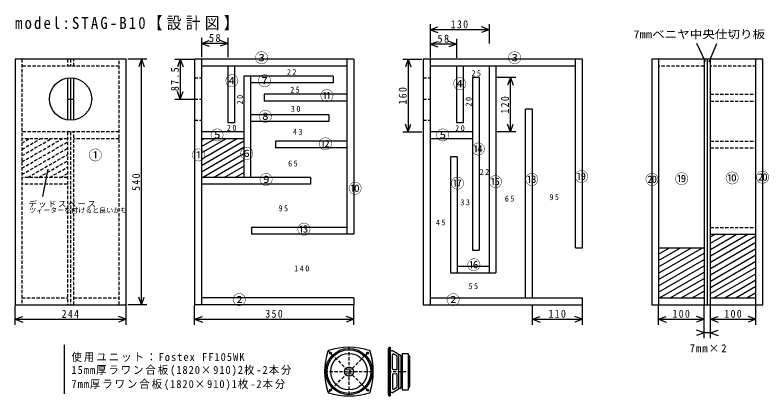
# Model space of a CAD drawing. Units: millimetres, scale not verified. Extents: x -963 to 695, y -244 to 593.
import ezdxf
from ezdxf.enums import TextEntityAlignment as Align

# ---------------------------------------------------------------- set-up
doc = ezdxf.new("R2010")
doc.units = ezdxf.units.MM
doc.header["$LTSCALE"] = 6
doc.linetypes.add('DASHED1', pattern=[1.8, 1.2, -0.6])
doc.layers.add('0-0', color=7, linetype='Continuous')
doc.styles.add('ＭＳ ゴシック', font='')
doc.styles.get('ＭＳ ゴシック').set_extended_font_data('MS Gothic')

msp = doc.modelspace()

# ---------------------------------------------------------------- linework, layer by layer
at = {"layer": '0-0', "color": 4}
for p, q in [((-50.363, 573.062), (-50.363, 499.43)), ((-50.363, 561.062), (-33.448, 567.219)), ((79.637, 561.062), (62.723, 567.219)), ((79.637, 573.062), (79.637, 531.062)), ((79.637, 561.062), (-50.363, 561.062)), ((-50.363, 561.062), (-33.448, 554.906)), ((79.637, 561.062), (62.723, 554.906)), ((-553.057, 543.062), (-553.057, 501.062)), ((-553.057, 531.062), (-536.143, 537.219)), ((-495.057, 531.062), (-553.057, 531.062)), ((-553.057, 531.062), (-536.143, 524.906)), ((-495.057, 531.062), (-511.971, 537.219)), ((-495.057, 531.062), (-511.971, 524.906)), ((-495.057, 543.062), (-495.057, 501.062)), ((-50.363, 529.43), (-33.448, 535.586)), ((7.637, 529.43), (-9.277, 535.586)), ((7.637, 541.43), (7.637, 499.43)), ((555.768, 490.813), (536.588, 530.542)), ((563.531, 490.813), (579.971, 530.999)), ((7.637, 529.43), (-50.363, 529.43)), ((-50.363, 529.43), (-33.448, 523.274)), ((7.637, 529.43), (-9.277, 523.274)), ((-672.87, 496.166), (-714.87, 496.166)), ((-684.87, 496.166), (-691.027, 479.251)), ((-684.87, -43.834), (-684.87, 496.166)), ((-684.87, 496.166), (-678.714, 479.251)), ((-611.611, 496.166), (-569.611, 496.166)), ((-599.611, 496.166), (-605.768, 479.251)), ((-599.611, 496.166), (-599.611, 408.666)), ((-599.611, 496.166), (-593.455, 479.251)), ((-110.549, 496.166), (-68.549, 496.166)), ((-98.549, 496.166), (-104.706, 479.251)), ((-98.549, 496.166), (-98.549, 336.166)), ((-98.549, 496.166), (-92.393, 479.251)), ((138.295, 456.166), (96.295, 456.166)), ((126.295, 456.166), (120.139, 439.251)), ((126.295, 336.166), (126.295, 456.166)), ((126.295, 456.166), (132.452, 439.251)), ((-599.611, 408.666), (-605.768, 425.58)), ((-599.611, 408.666), (-593.455, 425.58)), ((-611.611, 408.666), (-569.611, 408.666)), ((-98.549, 336.166), (-104.706, 353.08)), ((-98.549, 336.166), (-92.393, 353.08)), ((126.295, 336.166), (120.139, 353.08)), ((126.295, 336.166), (132.452, 353.08)), ((-110.549, 336.166), (-68.549, 336.166)), ((138.295, 336.166), (96.295, 336.166)), ((-891.14, 254.611), (-902.565, 194.223)), ((-684.87, -43.834), (-691.027, -26.92)), ((-684.87, -43.834), (-678.714, -26.92)), ((-962.953, -87.699), (-962.953, -45.699)), ((-718.953, -87.699), (-718.953, -45.699)), ((-672.87, -43.834), (-714.87, -43.834)), ((-568.057, -87.699), (-568.057, -45.699)), ((-218.057, -87.699), (-218.057, -45.699)), ((174.637, -87.699), (174.637, -45.699)), ((284.637, -87.699), (284.637, -45.699)), ((452.332, -87.699), (452.332, -45.699)), ((552.332, -117.699), (552.332, -45.699)), ((566.332, -117.699), (566.332, -45.699)), ((666.332, -87.699), (666.332, -45.699)), ((-962.953, -75.699), (-946.039, -69.543)), ((-962.953, -75.699), (-718.953, -75.699)), ((-962.953, -75.699), (-946.039, -81.856)), ((-718.953, -75.699), (-735.868, -69.543)), ((-718.953, -75.699), (-735.868, -81.856)), ((-568.057, -75.699), (-551.143, -69.543)), ((-568.057, -75.699), (-218.057, -75.699)), ((-568.057, -75.699), (-551.143, -81.856)), ((-218.057, -75.699), (-234.971, -69.543)), ((-218.057, -75.699), (-234.971, -81.856)), ((174.637, -75.699), (191.552, -69.543)), ((174.637, -75.699), (284.637, -75.699)), ((174.637, -75.699), (191.552, -81.856)), ((284.637, -75.699), (267.723, -69.543)), ((284.637, -75.699), (267.723, -81.856)), ((452.332, -75.699), (469.246, -69.543)), ((452.332, -75.699), (552.332, -75.699)), ((452.332, -75.699), (469.246, -81.856)), ((552.332, -75.699), (535.417, -69.543)), ((552.332, -75.699), (535.417, -81.856)), ((566.332, -75.699), (583.246, -69.543)), ((566.332, -75.699), (666.332, -75.699)), ((566.332, -75.699), (583.246, -81.856)), ((666.332, -75.699), (649.417, -69.543)), ((666.332, -75.699), (649.417, -81.856)), ((552.332, -105.699), (535.417, -99.543)), ((552.332, -105.699), (535.417, -111.856)), ((566.332, -105.699), (552.332, -105.699)), ((566.332, -105.699), (583.246, -99.543)), ((566.332, -105.699), (583.246, -111.856))]:
    msp.add_line(p, q, dxfattribs=at)
at = {"layer": '0-0', "linetype": 'DASHED1'}
for p, q in [((-947.953, 496.166), (-947.953, -43.834)), ((-733.953, 481.166), (-947.953, 481.166)), ((-847.953, 496.166), (-847.953, 481.166)), ((-840.953, 496.166), (-840.953, 481.166)), ((-833.953, 481.166), (-833.953, 496.166)), ((-733.953, -43.834), (-733.953, 496.166)), ((552.332, 481.166), (452.332, 481.166)), ((666.332, 481.166), (566.332, 481.166)), ((-568.057, 455.166), (-553.057, 455.166)), ((-65.363, 455.166), (-50.363, 455.166)), ((566.332, 419.166), (666.332, 419.166)), ((-568.057, 408.666), (-553.057, 408.666)), ((-65.363, 408.666), (-50.363, 408.666)), ((566.332, 404.166), (666.332, 404.166)), ((-568.057, 362.166), (-553.057, 362.166)), ((-65.363, 362.166), (-50.363, 362.166)), ((-733.953, 336.166), (-947.953, 336.166)), ((-847.953, 336.166), (-847.953, -43.834)), ((-840.953, 336.166), (-840.953, -43.834)), ((-833.953, -43.834), (-833.953, 336.166)), ((-847.953, 321.166), (-947.953, 321.166)), ((-947.953, 270.227), (-859.725, 321.166)), ((-947.953, 284.083), (-883.725, 321.166)), ((-947.953, 297.94), (-907.725, 321.166)), ((-947.953, 311.796), (-931.725, 321.166)), ((-733.953, 321.166), (-833.953, 321.166)), ((566.332, 316.166), (666.332, 316.166)), ((-947.953, 256.37), (-847.953, 314.105)), ((-947.953, 242.514), (-847.953, 300.249)), ((566.332, 301.166), (666.332, 301.166)), ((-934.949, 236.166), (-847.953, 286.393)), ((-910.949, 236.166), (-847.953, 272.536)), ((-886.949, 236.166), (-847.953, 258.68)), ((-847.953, 236.166), (-947.953, 236.166)), ((-862.949, 236.166), (-847.953, 244.823)), ((-847.953, 221.166), (-947.953, 221.166)), ((566.332, 126.166), (666.332, 126.166)), ((-947.953, -28.834), (-847.953, -28.834)), ((-833.953, -28.834), (-733.953, -28.834)), ((-274.944, -144.643), (-182.313, -237.274)), ((-274.944, -237.274), (-182.313, -144.643)), ((-228.629, -137.459), (-228.629, -244.459)), ((-282.129, -190.959), (-175.129, -190.959)), ((-142.634, -190.959), (-95.134, -190.959))]:
    msp.add_line(p, q, dxfattribs=at)
at = {"layer": '0-0'}
for p, q in [((-568.057, 496.166), (-568.057, -43.834)), ((-218.057, 496.166), (-568.057, 496.166)), ((-553.057, 496.166), (-553.057, -43.834)), ((-233.057, 481.166), (-553.057, 481.166)), ((-495.057, 481.166), (-495.057, 356.166)), ((-233.057, 496.166), (-233.057, 111.166)), ((-218.057, 496.166), (-218.057, 111.166)), ((-50.363, 496.166), (-50.363, -43.834)), ((269.637, 481.166), (-50.363, 481.166)), ((7.637, 481.166), (7.637, 356.166)), ((22.637, 481.166), (22.637, 356.166)), ((79.637, 481.166), (79.637, 26.166)), ((94.637, 481.166), (94.637, 26.166)), ((269.637, 81.166), (269.637, 496.166)), ((284.637, 81.166), (284.637, 496.166)), ((452.332, 496.166), (452.332, -43.834)), ((552.332, 496.166), (552.332, -43.834)), ((559.332, 496.166), (559.332, -43.834)), ((566.332, -43.834), (566.332, 496.166)), ((666.332, -43.834), (666.332, 496.166)), ((-847.953, 454.636), (-847.953, 362.696)), ((-840.953, 455.166), (-840.953, 362.166)), ((-833.953, 362.696), (-833.953, 454.636)), ((-460.057, 459.166), (-460.057, 236.166)), ((-263.057, 459.166), (-460.057, 459.166)), ((-445.057, 459.166), (-445.057, 236.166)), ((-263.057, 459.166), (-263.057, 444.166)), ((57.637, 456.166), (42.637, 456.166)), ((42.637, 456.166), (42.637, 76.166)), ((57.637, 456.166), (57.637, 76.166)), ((-263.057, 444.166), (-445.057, 444.166)), ((-233.057, 419.166), (-415.057, 419.166)), ((-415.057, 419.166), (-415.057, 404.166)), ((-845.784, 408.666), (-835.947, 408.666)), ((-233.057, 404.166), (-415.057, 404.166)), ((174.637, 386.166), (159.637, 386.166)), ((159.637, -28.834), (159.637, 386.166)), ((174.637, -28.834), (174.637, 386.166)), ((-273.057, 374.166), (-445.057, 374.166)), ((-273.057, 374.166), (-273.057, 359.166)), ((-273.057, 359.166), (-445.057, 359.166)), ((22.637, 356.166), (7.637, 356.166)), ((-460.057, 336.166), (-553.057, 336.166)), ((42.637, 336.166), (-50.363, 336.166)), ((-460.057, 321.166), (-553.057, 321.166)), ((-553.057, 276.518), (-475.725, 321.166)), ((-553.057, 290.374), (-499.725, 321.166)), ((-553.057, 304.231), (-523.725, 321.166)), ((-553.057, 318.087), (-547.725, 321.166)), ((-553.057, 262.661), (-460.057, 316.355)), ((-233.057, 316.166), (-390.057, 316.166)), ((-390.057, 316.166), (-390.057, 301.166)), ((42.637, 321.166), (-50.363, 321.166)), ((-553.057, 248.805), (-460.057, 302.499)), ((-233.057, 301.166), (-390.057, 301.166)), ((-550.949, 236.166), (-460.057, 288.642)), ((-526.949, 236.166), (-460.057, 274.786)), ((9.637, 281.166), (-5.363, 281.166)), ((-5.363, 281.166), (-5.363, 26.166)), ((9.637, 281.166), (9.637, 26.166)), ((-502.949, 236.166), (-460.057, 260.929)), ((-313.057, 236.166), (-553.057, 236.166)), ((-478.949, 236.166), (-460.057, 247.073)), ((-313.057, 236.166), (-313.057, 221.166)), ((-313.057, 221.166), (-553.057, 221.166)), ((-218.057, 111.166), (-443.057, 111.166)), ((566.332, 111.166), (666.332, 111.166)), ((566.332, 63.7), (648.545, 111.166)), ((566.332, 77.556), (624.545, 111.166)), ((566.332, 91.413), (600.545, 111.166)), ((566.332, 105.269), (576.545, 111.166)), ((566.332, 49.844), (666.332, 107.579)), ((566.332, 35.987), (666.332, 93.722)), ((42.637, 76.166), (57.637, 76.166)), ((269.637, 81.166), (284.637, 81.166)), ((452.332, 81.166), (552.332, 81.166)), ((452.332, 25.595), (548.583, 81.166)), ((452.332, 39.451), (524.583, 81.166)), ((452.332, 53.308), (500.583, 81.166)), ((452.332, 67.164), (476.583, 81.166)), ((452.332, 81.02), (452.583, 81.166)), ((452.332, 11.738), (552.332, 69.473)), ((566.332, 22.131), (666.332, 79.866)), ((452.332, -2.118), (552.332, 55.617)), ((566.332, 8.274), (666.332, 66.009)), ((566.332, -5.582), (666.332, 52.153)), ((9.637, 41.166), (79.637, 41.166)), ((452.332, -15.974), (552.332, 41.761)), ((566.332, -19.438), (666.332, 38.297)), ((-5.363, 26.166), (94.637, 26.166)), ((454.058, -28.834), (552.332, 27.904)), ((574.058, -28.834), (666.332, 24.44)), ((478.058, -28.834), (552.332, 14.048)), ((502.058, -28.834), (552.332, 0.191)), ((598.058, -28.834), (666.332, 10.584)), ((526.058, -28.834), (552.332, -13.665)), ((622.058, -28.834), (666.332, -3.273)), ((-218.057, -28.834), (-553.057, -28.834)), ((-218.057, -28.834), (-218.057, -43.834)), ((-50.363, -28.834), (284.637, -28.834)), ((284.637, -43.834), (284.637, -28.834)), ((452.332, -28.834), (552.332, -28.834)), ((550.058, -28.834), (552.332, -27.521)), ((566.332, -28.834), (666.332, -28.834)), ((646.058, -28.834), (666.332, -17.129)), ((-218.057, -43.834), (-568.057, -43.834)), ((-65.363, -43.834), (284.637, -43.834)), ((-855.233, -132.202), (-855.233, -239.922)), ((-142.634, -139.959), (-140.634, -139.959)), ((-142.634, -139.959), (-142.634, -241.959)), ((-140.634, -137.459), (-140.634, -244.459)), ((-140.634, -137.459), (-138.134, -137.459)), ((-138.134, -137.459), (-138.134, -244.459)), ((-133.689, -144.959), (-138.134, -144.959)), ((-120.803, -152.37), (-132.658, -145.244)), ((-133.134, -184.085), (-133.134, -154.101)), ((-123.904, -155.637), (-130.204, -152.33)), ((-122.834, -184.497), (-122.834, -157.407)), ((-116.834, -153.959), (-119.834, -153.959)), ((-119.834, -154.084), (-119.834, -227.833)), ((-114.834, -155.959), (-114.834, -225.959)), ((-114.834, -155.959), (-111.834, -155.959)), ((-111.834, -150.959), (-111.834, -230.959)), ((-97.134, -155.959), (-98.134, -155.959)), ((-95.134, -223.959), (-95.134, -157.959)), ((-133.134, -197.832), (-133.134, -227.816)), ((-131.264, -186.081), (-124.964, -186.492)), ((-131.264, -195.836), (-124.964, -195.425)), ((-122.834, -224.51), (-122.834, -197.421)), ((-132.658, -236.673), (-120.803, -229.547)), ((-130.204, -229.587), (-123.904, -226.281)), ((-116.834, -227.959), (-119.834, -227.959)), ((-114.834, -225.959), (-111.834, -225.959)), ((-111.834, -230.959), (-98.134, -230.959)), ((-97.134, -225.959), (-98.134, -225.959)), ((-142.634, -241.959), (-140.634, -241.959)), ((-140.634, -244.459), (-138.134, -244.459)), ((-133.689, -236.959), (-138.134, -236.959))]:
    msp.add_line(p, q, dxfattribs=at)
for points in [[(-962.953, -43.834), (-718.953, -43.834), (-718.953, 496.166), (-962.953, 496.166)], [(437.332, -43.834), (681.332, -43.834), (681.332, 496.166), (437.332, 496.166)]]:
    msp.add_lwpolyline(points, close=True, dxfattribs=at)
for points in [[(-480.057, 481.166), (-480.057, 356.166), (-495.057, 356.166)], [(284.637, 496.166), (-65.363, 496.166), (-65.363, -43.834)], [(-233.057, 126.166), (-443.057, 126.166), (-443.057, 111.166)], [(-111.834, -150.959), (-98.134, -150.959), (-98.134, -230.959)]]:
    msp.add_lwpolyline(points, dxfattribs=at)
for centre, radius in [((-840.953, 408.666), 46.5), ((-228.629, -190.959), 51), ((-228.629, -190.959), 48), ((-269.287, -150.3), 2), ((-187.97, -150.3), 2), ((-228.629, -190.959), 40), ((-228.629, -190.959), 10), ((-269.287, -231.617), 2), ((-187.97, -231.617), 2)]:
    msp.add_circle(centre, radius, dxfattribs=at)
for centre, radius, start, end in [((-129.248, -190.959), 152.881, 162.96018, 197.03982), ((-272.549, -147.038), 3, 107.03982, 162.96018), ((-228.629, -290.339), 152.881, 72.96018, 107.03982), ((-228.629, -190.959), 57.5, 133.007, 136.993), ((-228.629, -190.959), 57.5, 43.007, 46.993), ((-184.708, -147.038), 3, 17.03982, 72.96018), ((-328.009, -190.959), 152.881, 359.93568, 17.63501), ((-328.009, -190.959), 152.881, 342.96018, 17.03982), ((-133.689, -146.959), 2, 58.99022, 90), ((-131.134, -154.101), 2, 62.30674, 180), ((-124.834, -157.407), 2, 0, 62.30674), ((-121.834, -154.084), 2, 0, 58.99022), ((-116.834, -155.959), 2, 0, 90), ((-97.134, -157.959), 2, 0, 90), ((-131.134, -184.085), 2, 180, 266.26183), ((-131.134, -197.832), 2, 93.73817, 180), ((-124.834, -184.497), 2, 266.26183, 0), ((-124.834, -197.421), 2, 0, 93.73817), ((-228.629, -190.959), 57.5, 223.007, 226.993), ((-228.629, -190.959), 57.5, 313.007, 316.993), ((-131.134, -227.816), 2, 180, 297.69326), ((-124.834, -224.51), 2, 297.69326, 0), ((-121.834, -227.833), 2, 301.00978, 0), ((-116.834, -225.959), 2, 270, 0), ((-97.134, -223.959), 2, 270, 0), ((-272.549, -234.879), 3, 197.03982, 252.96018), ((-228.629, -91.578), 152.881, 252.96018, 287.03982), ((-184.708, -234.879), 3, 287.03982, 342.96018), ((-133.689, -234.959), 2, 270, 301.00978)]:
    msp.add_arc(centre, radius, start, end, dxfattribs=at)

# ---------------------------------------------------------------- texts
at = {"layer": '0-0', "style": 'ＭＳ ゴシック', "width": 1.15}
msp.add_text('7mmベニヤ中央仕切り板', height=17.6, dxfattribs=at).set_placement((396.606, 536.969), align=Align.BOTTOM_LEFT)
at = {"layer": '0-0', "color": 5, "style": 'ＭＳ ゴシック'}
for s, p in [('③', (-435.777, 481.477)), ('③', (120.777, 481.477)), ('④', (-501.062, 430.881)), ('⑦', (-429.249, 430.881)), ('④', (0, 424.352)), ('⑪', (-292.15, 398.238)), ('⑧', (-427.617, 352.539)), ('⑤', (-533.705, 311.736)), ('⑤', (-37.539, 311.736)), ('⑫', (-295.415, 292.15)), ('①', (-801.373, 267.668)), ('①', (-574.508, 267.668)), ('⑥', (-468.42, 270.933)), ('⑭', (40.803, 280.725)), ('⑲', (267.668, 220.337)), ('⑩', (598.99, 217.073)), ('⑳', (665.907, 218.705)), ('⑨', (-425.984, 213.808)), ('⑰', (-4.896, 205.648)), ('⑮', (78.342, 208.912)), ('⑱', (158.316, 213.808)), ('⑳', (422.72, 213.808)), ('⑲', (488.005, 215.44)), ('⑩', (-230.13, 194.223)), ('⑬', (-342.746, 104.456)), ('⑯', (31.01, 26.114)), ('②', (-484.741, -50.596)), ('②', (-14.689, -50.596))]:
    msp.add_text(s, height=21.99, dxfattribs=at).set_placement(p, align=Align.BOTTOM_LEFT)
at = {"layer": '0-0', "style": 'ＭＳ ゴシック'}
msp.add_text('ツィーターを付けると良いかも', height=11, dxfattribs=at).set_placement((-931.943, 155.052), align=Align.BOTTOM_LEFT)
at = {"layer": '0-0', "color": 5, "insert": (-962.953, 559.819), "char_height": 26.39, "attachment_point": 7, "style": 'ＭＳ ゴシック'}
msp.add_mtext('\\T1.29;\\W0.9;model:STAG-B10【設計図】', dxfattribs=at)
at = {"layer": '0-0', "attachment_point": 7, "style": 'ＭＳ ゴシック'}
for s, insert, char_height in [('\\T1.27;\\W0.9;130', (-4.863, 564.062), 17.6), ('\\T1.27;\\W0.95;58', (-536.807, 534.062), 17.6), ('\\T1.27;\\W0.95;58', (-34.113, 532.43), 17.6), ('\\T1.36;\\W0.9;22', (-365.044, 461.247), 13.2), ('\\T1.36;\\W0.9;25', (40.803, 458.627), 13.2), ('\\T1.36;\\W0.9;25', (-357.815, 422.474), 13.2), ('\\T1.36;\\W0.9;30', (-356.501, 380.415), 13.2), ('\\T1.36;\\W0.9;20', (-497.136, 338.356), 13.2), ('\\T1.36;\\W0.9;20', (4.943, 337.698), 13.2), ('\\T1.36;\\W0.9;43', (-351.901, 329.812), 13.2), ('\\T1.36;\\W0.9;65', (-362.416, 260.152), 13.2), ('\\T1.36;\\W0.9;22', (58.756, 241.554), 13.2), ('\\T1.36;\\W0.9;95', (212.176, 186.062), 13.2), ('\\T1.17;デッドスペース', (-933.575, 169.741), 13.2), ('\\T1.36;\\W0.9;33', (16.321, 174.637), 13.2), ('\\T1.36;\\W0.9;65', (114.249, 182.798), 13.2), ('\\T1.36;\\W0.9;95', (-383.549, 161.58), 13.2), ('\\T1.36;\\W0.9;45', (-37.539, 130.57), 13.2), ('\\T1.38;\\W0.9;140', (-349.275, 29.378), 13.2), ('\\T1.36;\\W0.9;55', (34.275, -9.793), 13.2), ('\\T1.27;\\W0.9;244', (-860.453, -72.699), 17.6), ('\\T1.27;\\W0.9;350', (-412.557, -72.699), 17.6), ('\\T1.27;\\W0.9;110', (210.137, -72.699), 17.6), ('\\T1.27;\\W0.9;100', (482.832, -72.699), 17.6), ('\\T1.27;\\W0.9;100', (596.832, -72.699), 17.6), ('\\T1.22;\\W0.95;7mm×2', (520.832, -148.401), 17.6), ('\\T1.2;\\W0.95;使用ユニット：Fostex\\~FF105WK', (-838.912, -169.741), 17.6), ('\\T1.19;\\W0.95;15mm厚ラワン合板(1820×910)2枚-2本分', (-838.912, -200.751), 17.6), ('\\T1.19;\\W0.95;7mm厚ラワン合板(1820×910)1枚-2本分', (-838.912, -231.762), 17.6)]:
    msp.add_mtext(s, dxfattribs=dict(at, insert=insert, char_height=char_height))
at = {"layer": '0-0', "attachment_point": 7, "rotation": 90, "style": 'ＭＳ ゴシック'}
for s, insert, char_height in [('\\T1.28;\\W0.9;87.5', (-602.611, 426.166), 17.6), ('\\T1.27;\\W0.9;160', (-101.549, 396.666), 17.6), ('\\T1.36;\\W0.9;20', (-461.648, 396.844), 13.2), ('\\T1.36;\\W0.9;20', (41.088, 392.244), 13.2), ('\\T1.27;\\W0.9;120', (123.295, 376.666), 17.6), ('\\T1.27;\\W0.9;540', (-687.87, 206.666), 17.6)]:
    msp.add_mtext(s, dxfattribs=dict(at, insert=insert, char_height=char_height))

doc.saveas('drawing.dxf')
